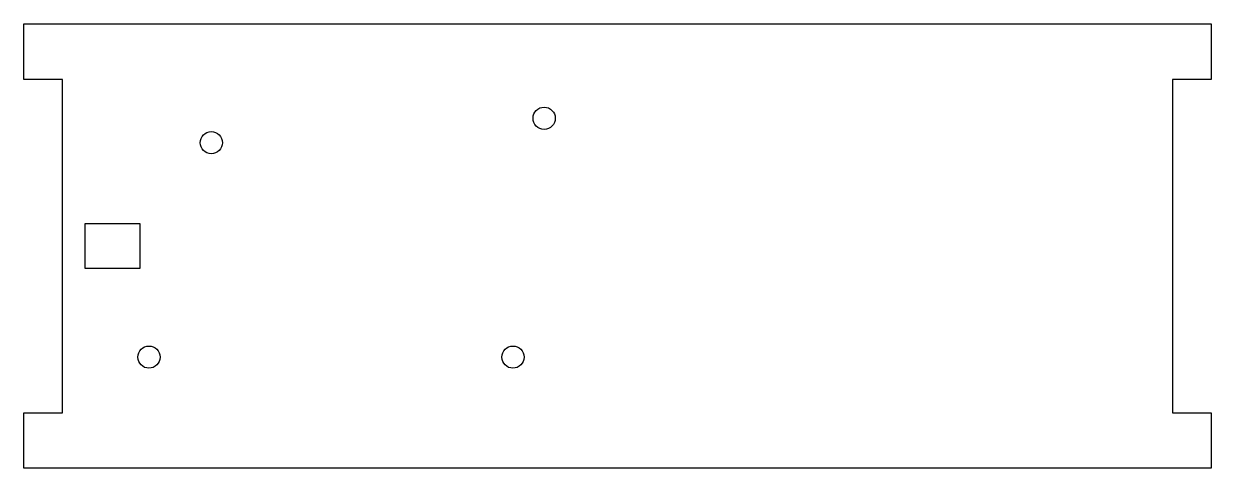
# Model space of a CAD drawing. Header units: inches. Extents: x -2.67 to 2.68, y -1 to 1.
import ezdxf

# ---------------------------------------------------------------- set-up
doc = ezdxf.new("R2010")
doc.units = ezdxf.units.IN
doc.layers.get('0').update_dxf_attribs({"linetype": 'CONTINUOUS'})

msp = doc.modelspace()

# ---------------------------------------------------------------- linework, layer by layer
for points in [[(2.675, -0.75), (2.675, -1), (-2.675, -1), (-2.675, -0.75), (-2.5, -0.75), (-2.5, 0.75), (-2.675, 0.75), (-2.675, 1), (2.675, 1), (2.675, 0.75), (2.5, 0.75), (2.5, -0.75)], [(-2.4, 0.1), (-2.4, -0.1), (-2.15, -0.1), (-2.15, 0.1)]]:
    msp.add_lwpolyline(points, close=True)
for centre in [(-0.3305, 0.575), (-1.83, 0.465), (-2.111, -0.5), (-0.471, -0.5)]:
    msp.add_circle(centre, 0.05)

doc.saveas('drawing.dxf')
